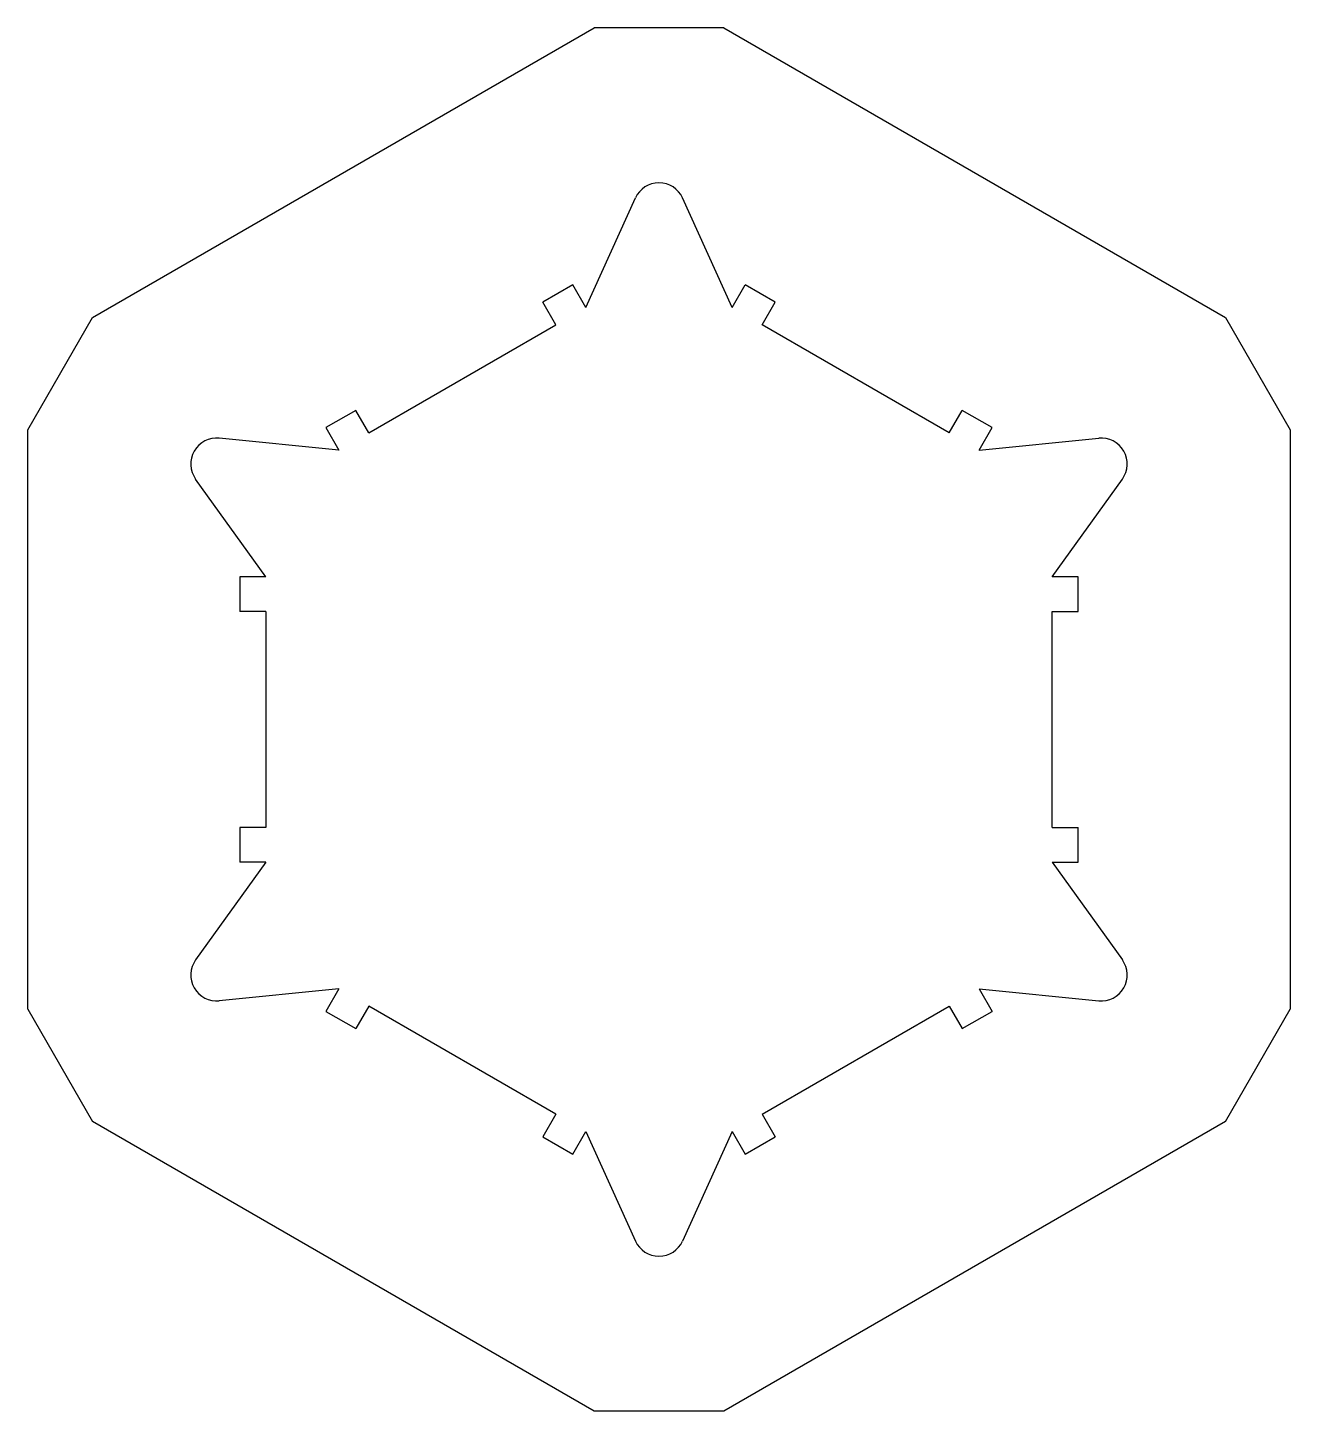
# Model space of a CAD drawing. Extents: x -73 to 73, y -80 to 80.
import ezdxf

# ---------------------------------------------------------------- set-up
doc = ezdxf.new("R2010")
doc.units = 0
doc.layers.add('VISIBLE', color=7, linetype='CONTINUOUS')

msp = doc.modelspace()

# ---------------------------------------------------------------- linework, layer by layer
at = {"layer": 'VISIBLE'}
for p, q in [((-65.53, 46.5), (-7.5, 80)), ((7.5, 80), (-7.5, 80)), ((7.5, 80), (65.53, 46.5)), ((-8.46, 47.65), (-2.73, 60.31)), ((8.46, 47.65), (2.73, 60.31)), ((-9.96, 50.25), (-13.42, 48.25)), ((-8.46, 47.65), (-9.96, 50.25)), ((8.46, 47.65), (9.96, 50.25)), ((13.42, 48.25), (9.96, 50.25)), ((-11.92, 45.65), (-13.42, 48.25)), ((11.92, 45.65), (13.42, 48.25)), ((-73.03, 33.5), (-65.53, 46.5)), ((65.53, 46.5), (73.03, 33.5)), ((-33.58, 33.15), (-11.92, 45.65)), ((33.58, 33.15), (11.92, 45.65)), ((-35.08, 35.75), (-38.54, 33.75)), ((-33.58, 33.15), (-35.08, 35.75)), ((33.58, 33.15), (35.08, 35.75)), ((38.54, 33.75), (35.08, 35.75)), ((-38.54, 33.75), (-37.04, 31.15)), ((37.04, 31.15), (38.54, 33.75)), ((-73.03, -33.5), (-73.03, 33.5)), ((-37.04, 31.15), (-50.86, 32.52)), ((37.04, 31.15), (50.86, 32.52)), ((73.03, 33.5), (73.03, -33.5)), ((-45.5, 16.5), (-53.6, 27.79)), ((45.5, 16.5), (53.6, 27.79)), ((-48.5, 16.5), (-48.5, 12.5)), ((-45.5, 16.5), (-48.5, 16.5)), ((48.5, 16.5), (45.5, 16.5)), ((48.5, 12.5), (48.5, 16.5)), ((-45.5, 12.5), (-48.5, 12.5)), ((-45.5, 12.5), (-45.5, -12.5)), ((45.5, 12.5), (48.5, 12.5)), ((45.5, -12.5), (45.5, 12.5)), ((-48.5, -12.5), (-48.5, -16.5)), ((-45.5, -12.5), (-48.5, -12.5)), ((45.5, -12.5), (48.5, -12.5)), ((48.5, -16.5), (48.5, -12.5)), ((-45.5, -16.5), (-53.6, -27.79)), ((-45.5, -16.5), (-48.5, -16.5)), ((45.5, -16.5), (48.5, -16.5)), ((45.5, -16.5), (53.6, -27.79)), ((-37.04, -31.15), (-50.86, -32.52)), ((-37.04, -31.15), (-38.54, -33.75)), ((37.04, -31.15), (50.86, -32.52)), ((37.04, -31.15), (38.54, -33.75)), ((-73.03, -33.5), (-65.53, -46.5)), ((-33.58, -33.15), (-35.08, -35.75)), ((-11.92, -45.65), (-33.58, -33.15)), ((11.92, -45.65), (33.58, -33.15)), ((33.58, -33.15), (35.08, -35.75)), ((65.53, -46.5), (73.03, -33.5)), ((-38.54, -33.75), (-35.08, -35.75)), ((35.08, -35.75), (38.54, -33.75)), ((-11.92, -45.65), (-13.42, -48.25)), ((11.92, -45.65), (13.42, -48.25)), ((-7.5, -80), (-65.53, -46.5)), ((-9.96, -50.25), (-8.46, -47.65)), ((-8.46, -47.65), (-2.73, -60.31)), ((8.46, -47.65), (2.73, -60.31)), ((65.53, -46.5), (7.5, -80)), ((8.46, -47.65), (9.96, -50.25)), ((-13.42, -48.25), (-9.96, -50.25)), ((9.96, -50.25), (13.42, -48.25)), ((7.5, -80), (-7.5, -80))]:
    msp.add_line(p, q, dxfattribs=at)
for centre, start, end in [((0, 59.07), 24.3462, 155.6538), ((-51.16, 29.54), 84.3462, 215.6538), ((51.16, 29.54), 324.3462, 95.6538), ((-51.16, -29.54), 144.3462, 275.6538), ((51.16, -29.54), 264.3462, 35.6538), ((0, -59.07), 204.3462, 335.6538)]:
    msp.add_arc(centre, 3, start, end, dxfattribs=at)

doc.saveas('drawing.dxf')
